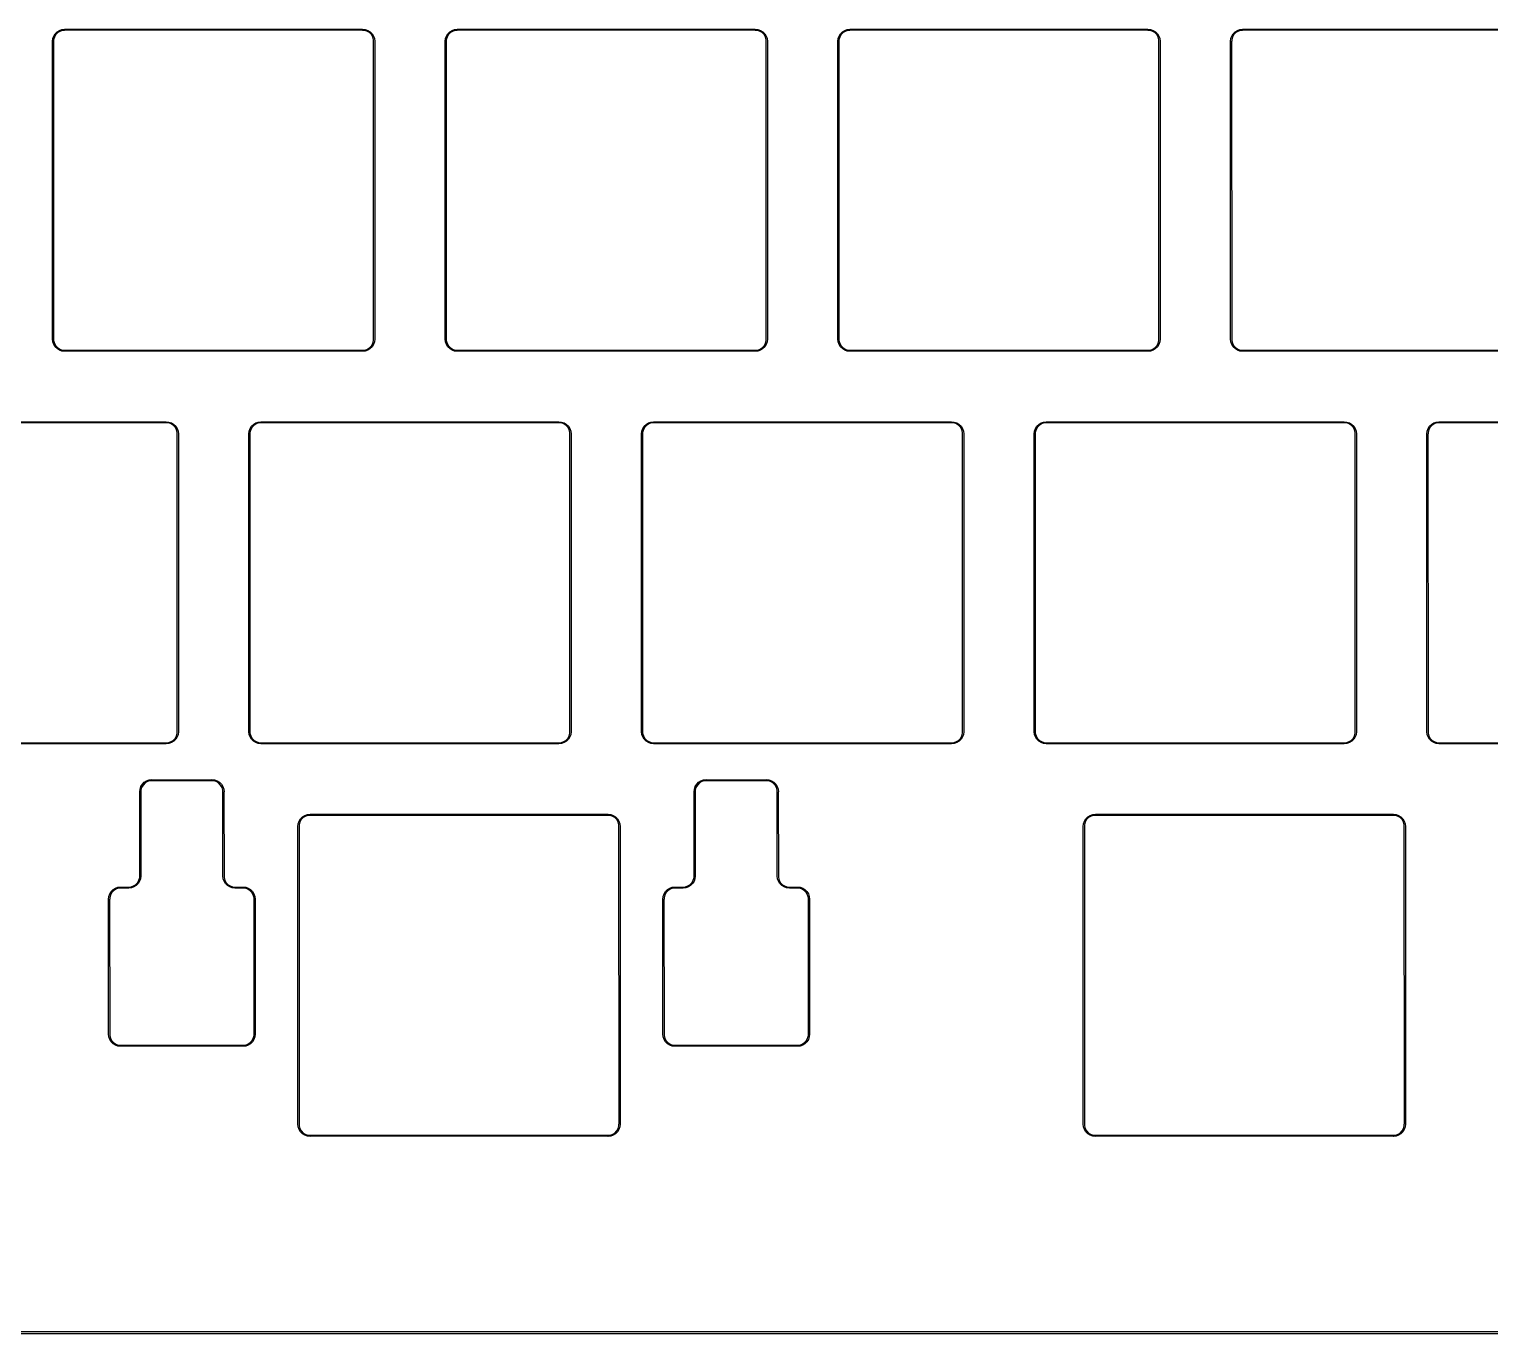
# Model space of a CAD drawing. Extents: x 458 to 823, y -223 to -121.
# Drawn here: x 575.3 to 638.5, y -223 to -166.5 of the extents above; entities that cross this region are included whole.
import ezdxf

# ---------------------------------------------------------------- set-up
doc = ezdxf.new("R2010")
doc.units = 0
doc.layers.add('BLACK', color=7, linetype='CONTINUOUS')

msp = doc.modelspace()

# ---------------------------------------------------------------- linework, layer by layer
at = {"layer": 'BLACK', "linetype": 'CONTINUOUS'}
for p, q in [((576.313163, -166.958177), (576.351991, -166.847211)), ((576.38237, -166.891657), (576.35, -167.012465)), ((576.351991, -166.847211), (576.414538, -166.747668)), ((576.444905, -166.783343), (576.38237, -166.891657)), ((576.414538, -166.747668), (576.497668, -166.664538)), ((576.533343, -166.694905), (576.444905, -166.783343)), ((576.497668, -166.664538), (576.597211, -166.601991)), ((576.641657, -166.63237), (576.533343, -166.694905)), ((576.597211, -166.601991), (576.708177, -166.563163)), ((576.762465, -166.6), (576.641657, -166.63237)), ((576.708177, -166.563163), (576.825, -166.55)), ((576.825, -166.6), (576.762465, -166.6)), ((576.825, -166.55), (576.830849, -166.5519)), ((589.71915, -166.598099), (576.825, -166.6)), ((576.830849, -166.5519), (589.725, -166.55)), ((589.725, -166.6), (589.71915, -166.598099)), ((589.725, -166.55), (589.841823, -166.563163)), ((589.787535, -166.6), (589.725, -166.6)), ((589.908343, -166.63237), (589.787535, -166.6)), ((589.841823, -166.563163), (589.952789, -166.601991)), ((590.016657, -166.694905), (589.908343, -166.63237)), ((589.952789, -166.601991), (590.052332, -166.664538)), ((590.105095, -166.783343), (590.016657, -166.694905)), ((590.052332, -166.664538), (590.135462, -166.747668)), ((590.16763, -166.891657), (590.105095, -166.783343)), ((590.135462, -166.747668), (590.198009, -166.847211)), ((590.2, -167.012465), (590.16763, -166.891657)), ((590.198009, -166.847211), (590.236837, -166.958177)), ((593.313163, -166.958177), (593.351991, -166.847211)), ((593.38237, -166.891657), (593.35, -167.012465)), ((593.351991, -166.847211), (593.414538, -166.747668)), ((593.444905, -166.783343), (593.38237, -166.891657)), ((593.414538, -166.747668), (593.497668, -166.664538)), ((593.533343, -166.694905), (593.444905, -166.783343)), ((593.497668, -166.664538), (593.597211, -166.601991)), ((593.641657, -166.63237), (593.533343, -166.694905)), ((593.597211, -166.601991), (593.708177, -166.563163)), ((593.762465, -166.6), (593.641657, -166.63237)), ((593.708177, -166.563163), (593.825, -166.55)), ((593.825, -166.6), (593.762465, -166.6)), ((593.825, -166.55), (593.830849, -166.5519)), ((606.71915, -166.598099), (593.825, -166.6)), ((593.830849, -166.5519), (606.725, -166.55)), ((606.725, -166.6), (606.71915, -166.598099)), ((606.725, -166.55), (606.841823, -166.563163)), ((606.787535, -166.6), (606.725, -166.6)), ((606.908343, -166.63237), (606.787535, -166.6)), ((606.841823, -166.563163), (606.952789, -166.601991)), ((607.016657, -166.694905), (606.908343, -166.63237)), ((606.952789, -166.601991), (607.052332, -166.664538)), ((607.105095, -166.783343), (607.016657, -166.694905)), ((607.052332, -166.664538), (607.135462, -166.747668)), ((607.16763, -166.891657), (607.105095, -166.783343)), ((607.135462, -166.747668), (607.198009, -166.847211)), ((607.2, -167.012465), (607.16763, -166.891657)), ((607.198009, -166.847211), (607.236837, -166.958177)), ((610.313163, -166.958177), (610.351991, -166.847211)), ((610.38237, -166.891657), (610.35, -167.012465)), ((610.351991, -166.847211), (610.414538, -166.747668)), ((610.444905, -166.783343), (610.38237, -166.891657)), ((610.414538, -166.747668), (610.497668, -166.664538)), ((610.533343, -166.694905), (610.444905, -166.783343)), ((610.497668, -166.664538), (610.597211, -166.601991)), ((610.641657, -166.63237), (610.533343, -166.694905)), ((610.597211, -166.601991), (610.708177, -166.563163)), ((610.762465, -166.6), (610.641657, -166.63237)), ((610.708177, -166.563163), (610.825, -166.55)), ((610.825, -166.6), (610.762465, -166.6)), ((610.825, -166.55), (610.830849, -166.5519)), ((623.71915, -166.598099), (610.825, -166.6)), ((610.830849, -166.5519), (623.725, -166.55)), ((623.725, -166.6), (623.71915, -166.598099)), ((623.725, -166.55), (623.841823, -166.563163)), ((623.787535, -166.6), (623.725, -166.6)), ((623.908343, -166.63237), (623.787535, -166.6)), ((623.841823, -166.563163), (623.952789, -166.601991)), ((624.016657, -166.694905), (623.908343, -166.63237)), ((623.952789, -166.601991), (624.052332, -166.664538)), ((624.105095, -166.783343), (624.016657, -166.694905)), ((624.052332, -166.664538), (624.135462, -166.747668)), ((624.16763, -166.891657), (624.105095, -166.783343)), ((624.135462, -166.747668), (624.198009, -166.847211)), ((624.2, -167.012465), (624.16763, -166.891657)), ((624.198009, -166.847211), (624.236837, -166.958177)), ((627.313163, -166.958177), (627.351991, -166.847211)), ((627.38237, -166.891657), (627.35, -167.012465)), ((627.351991, -166.847211), (627.414538, -166.747668)), ((627.444905, -166.783343), (627.38237, -166.891657)), ((627.414538, -166.747668), (627.497668, -166.664538)), ((627.533343, -166.694905), (627.444905, -166.783343)), ((627.497668, -166.664538), (627.597211, -166.601991)), ((627.641657, -166.63237), (627.533343, -166.694905)), ((627.597211, -166.601991), (627.708177, -166.563163)), ((627.762465, -166.6), (627.641657, -166.63237)), ((627.708177, -166.563163), (627.825, -166.55)), ((627.825, -166.6), (627.762465, -166.6)), ((627.825, -166.55), (627.830849, -166.5519)), ((640.71915, -166.598099), (627.825, -166.6)), ((627.830849, -166.5519), (640.725, -166.55)), ((576.3, -167.075), (576.313163, -166.958177)), ((576.3019, -179.96915), (576.3, -167.075)), ((576.35, -167.075), (576.348099, -167.080849)), ((576.348099, -167.080849), (576.35, -179.975)), ((576.35, -167.012465), (576.35, -167.075)), ((590.2, -167.075), (590.2, -167.012465)), ((590.2019, -179.96915), (590.2, -167.075)), ((590.236837, -166.958177), (590.25, -167.075)), ((590.25, -167.075), (590.248099, -167.080849)), ((590.248099, -167.080849), (590.25, -179.975)), ((593.3, -167.075), (593.313163, -166.958177)), ((593.3019, -179.96915), (593.3, -167.075)), ((593.35, -167.075), (593.348099, -167.080849)), ((593.348099, -167.080849), (593.35, -179.975)), ((593.35, -167.012465), (593.35, -167.075)), ((607.2, -167.075), (607.2, -167.012465)), ((607.2019, -179.96915), (607.2, -167.075)), ((607.236837, -166.958177), (607.25, -167.075)), ((607.25, -167.075), (607.248099, -167.080849)), ((607.248099, -167.080849), (607.25, -179.975)), ((610.3, -167.075), (610.313163, -166.958177)), ((610.3019, -179.96915), (610.3, -167.075)), ((610.35, -167.075), (610.348099, -167.080849)), ((610.348099, -167.080849), (610.35, -179.975)), ((610.35, -167.012465), (610.35, -167.075)), ((624.2, -167.075), (624.2, -167.012465)), ((624.2019, -179.96915), (624.2, -167.075)), ((624.236837, -166.958177), (624.25, -167.075)), ((624.25, -167.075), (624.248099, -167.080849)), ((624.248099, -167.080849), (624.25, -179.975)), ((627.3, -167.075), (627.313163, -166.958177)), ((627.3019, -179.96915), (627.3, -167.075)), ((627.35, -167.075), (627.348099, -167.080849)), ((627.348099, -167.080849), (627.35, -179.975)), ((627.35, -167.012465), (627.35, -167.075)), ((576.3, -179.975), (576.3019, -179.96915)), ((576.313163, -180.091823), (576.3, -179.975)), ((576.351991, -180.202789), (576.313163, -180.091823)), ((576.35, -179.975), (576.35, -180.037535)), ((576.35, -180.037535), (576.38237, -180.158343)), ((576.414538, -180.302332), (576.351991, -180.202789)), ((576.38237, -180.158343), (576.444905, -180.266657)), ((590.105095, -180.266657), (590.16763, -180.158343)), ((590.198009, -180.202789), (590.135462, -180.302332)), ((590.16763, -180.158343), (590.2, -180.037535)), ((590.236837, -180.091823), (590.198009, -180.202789)), ((590.2, -179.975), (590.2019, -179.96915)), ((590.2, -180.037535), (590.2, -179.975)), ((590.25, -179.975), (590.236837, -180.091823)), ((593.3, -179.975), (593.3019, -179.96915)), ((593.313163, -180.091823), (593.3, -179.975)), ((593.351991, -180.202789), (593.313163, -180.091823)), ((593.35, -179.975), (593.35, -180.037535)), ((593.35, -180.037535), (593.38237, -180.158343)), ((593.414538, -180.302332), (593.351991, -180.202789)), ((593.38237, -180.158343), (593.444905, -180.266657)), ((607.105095, -180.266657), (607.16763, -180.158343)), ((607.198009, -180.202789), (607.135462, -180.302332)), ((607.16763, -180.158343), (607.2, -180.037535)), ((607.236837, -180.091823), (607.198009, -180.202789)), ((607.2, -179.975), (607.2019, -179.96915)), ((607.2, -180.037535), (607.2, -179.975)), ((607.25, -179.975), (607.236837, -180.091823)), ((610.3, -179.975), (610.3019, -179.96915)), ((610.313163, -180.091823), (610.3, -179.975)), ((610.351991, -180.202789), (610.313163, -180.091823)), ((610.35, -179.975), (610.35, -180.037535)), ((610.35, -180.037535), (610.38237, -180.158343)), ((610.414538, -180.302332), (610.351991, -180.202789)), ((610.38237, -180.158343), (610.444905, -180.266657)), ((624.105095, -180.266657), (624.16763, -180.158343)), ((624.198009, -180.202789), (624.135462, -180.302332)), ((624.16763, -180.158343), (624.2, -180.037535)), ((624.236837, -180.091823), (624.198009, -180.202789)), ((624.2, -179.975), (624.2019, -179.96915)), ((624.2, -180.037535), (624.2, -179.975)), ((624.25, -179.975), (624.236837, -180.091823)), ((627.3, -179.975), (627.3019, -179.96915)), ((627.313163, -180.091823), (627.3, -179.975)), ((627.351991, -180.202789), (627.313163, -180.091823)), ((627.35, -179.975), (627.35, -180.037535)), ((627.35, -180.037535), (627.38237, -180.158343)), ((627.414538, -180.302332), (627.351991, -180.202789)), ((627.38237, -180.158343), (627.444905, -180.266657)), ((576.497668, -180.385462), (576.414538, -180.302332)), ((576.444905, -180.266657), (576.533343, -180.355095)), ((576.597211, -180.448009), (576.497668, -180.385462)), ((576.533343, -180.355095), (576.641657, -180.41763)), ((576.708177, -180.486837), (576.597211, -180.448009)), ((576.641657, -180.41763), (576.762465, -180.45)), ((576.825, -180.5), (576.708177, -180.486837)), ((576.762465, -180.45), (576.825, -180.45)), ((576.825, -180.45), (576.830849, -180.4519)), ((589.71915, -180.498099), (576.825, -180.5)), ((576.830849, -180.4519), (589.725, -180.45)), ((589.725, -180.5), (589.71915, -180.498099)), ((589.725, -180.45), (589.787535, -180.45)), ((589.841823, -180.486837), (589.725, -180.5)), ((589.787535, -180.45), (589.908343, -180.41763)), ((589.952789, -180.448009), (589.841823, -180.486837)), ((589.908343, -180.41763), (590.016657, -180.355095)), ((590.052332, -180.385462), (589.952789, -180.448009)), ((590.016657, -180.355095), (590.105095, -180.266657)), ((590.135462, -180.302332), (590.052332, -180.385462)), ((593.497668, -180.385462), (593.414538, -180.302332)), ((593.444905, -180.266657), (593.533343, -180.355095)), ((593.597211, -180.448009), (593.497668, -180.385462)), ((593.533343, -180.355095), (593.641657, -180.41763)), ((593.708177, -180.486837), (593.597211, -180.448009)), ((593.641657, -180.41763), (593.762465, -180.45)), ((593.825, -180.5), (593.708177, -180.486837)), ((593.762465, -180.45), (593.825, -180.45)), ((593.825, -180.45), (593.830849, -180.4519)), ((606.71915, -180.498099), (593.825, -180.5)), ((593.830849, -180.4519), (606.725, -180.45)), ((606.725, -180.5), (606.71915, -180.498099)), ((606.725, -180.45), (606.787535, -180.45)), ((606.841823, -180.486837), (606.725, -180.5)), ((606.787535, -180.45), (606.908343, -180.41763)), ((606.952789, -180.448009), (606.841823, -180.486837)), ((606.908343, -180.41763), (607.016657, -180.355095)), ((607.052332, -180.385462), (606.952789, -180.448009)), ((607.016657, -180.355095), (607.105095, -180.266657)), ((607.135462, -180.302332), (607.052332, -180.385462)), ((610.497668, -180.385462), (610.414538, -180.302332)), ((610.444905, -180.266657), (610.533343, -180.355095)), ((610.597211, -180.448009), (610.497668, -180.385462)), ((610.533343, -180.355095), (610.641657, -180.41763)), ((610.708177, -180.486837), (610.597211, -180.448009)), ((610.641657, -180.41763), (610.762465, -180.45)), ((610.825, -180.5), (610.708177, -180.486837)), ((610.762465, -180.45), (610.825, -180.45)), ((610.825, -180.45), (610.830849, -180.4519)), ((623.71915, -180.498099), (610.825, -180.5)), ((610.830849, -180.4519), (623.725, -180.45)), ((623.725, -180.5), (623.71915, -180.498099)), ((623.725, -180.45), (623.787535, -180.45)), ((623.841823, -180.486837), (623.725, -180.5)), ((623.787535, -180.45), (623.908343, -180.41763)), ((623.952789, -180.448009), (623.841823, -180.486837)), ((623.908343, -180.41763), (624.016657, -180.355095)), ((624.052332, -180.385462), (623.952789, -180.448009)), ((624.016657, -180.355095), (624.105095, -180.266657)), ((624.135462, -180.302332), (624.052332, -180.385462)), ((627.497668, -180.385462), (627.414538, -180.302332)), ((627.444905, -180.266657), (627.533343, -180.355095)), ((627.597211, -180.448009), (627.497668, -180.385462)), ((627.533343, -180.355095), (627.641657, -180.41763)), ((627.708177, -180.486837), (627.597211, -180.448009)), ((627.641657, -180.41763), (627.762465, -180.45)), ((627.825, -180.5), (627.708177, -180.486837)), ((627.762465, -180.45), (627.825, -180.45)), ((627.825, -180.45), (627.830849, -180.4519)), ((640.71915, -180.498099), (627.825, -180.5)), ((627.830849, -180.4519), (640.725, -180.45)), ((581.21915, -183.598099), (568.325, -183.6)), ((568.330849, -183.5519), (581.225, -183.55)), ((581.225, -183.6), (581.21915, -183.598099)), ((581.225, -183.55), (581.341823, -183.563163)), ((581.287535, -183.6), (581.225, -183.6)), ((581.408343, -183.63237), (581.287535, -183.6)), ((581.341823, -183.563163), (581.452789, -183.601991)), ((581.516657, -183.694905), (581.408343, -183.63237)), ((581.452789, -183.601991), (581.552332, -183.664538)), ((581.605095, -183.783343), (581.516657, -183.694905)), ((581.552332, -183.664538), (581.635462, -183.747668)), ((581.66763, -183.891657), (581.605095, -183.783343)), ((581.635462, -183.747668), (581.698009, -183.847211)), ((581.7, -184.012465), (581.66763, -183.891657)), ((581.698009, -183.847211), (581.736837, -183.958177)), ((581.736837, -183.958177), (581.75, -184.075)), ((584.8, -184.075), (584.813163, -183.958177)), ((584.813163, -183.958177), (584.851991, -183.847211)), ((584.88237, -183.891657), (584.85, -184.012465)), ((584.851991, -183.847211), (584.914538, -183.747668)), ((584.944905, -183.783343), (584.88237, -183.891657)), ((584.914538, -183.747668), (584.997668, -183.664538)), ((585.033343, -183.694905), (584.944905, -183.783343)), ((584.997668, -183.664538), (585.097211, -183.601991)), ((585.141657, -183.63237), (585.033343, -183.694905)), ((585.097211, -183.601991), (585.208177, -183.563163)), ((585.262465, -183.6), (585.141657, -183.63237)), ((585.208177, -183.563163), (585.325, -183.55)), ((585.325, -183.6), (585.262465, -183.6)), ((585.325, -183.55), (585.330849, -183.5519)), ((598.21915, -183.598099), (585.325, -183.6)), ((585.330849, -183.5519), (598.225, -183.55)), ((598.225, -183.6), (598.21915, -183.598099)), ((598.225, -183.55), (598.341823, -183.563163)), ((598.287535, -183.6), (598.225, -183.6)), ((598.408343, -183.63237), (598.287535, -183.6)), ((598.341823, -183.563163), (598.452789, -183.601991)), ((598.516657, -183.694905), (598.408343, -183.63237)), ((598.452789, -183.601991), (598.552332, -183.664538)), ((598.605095, -183.783343), (598.516657, -183.694905)), ((598.552332, -183.664538), (598.635462, -183.747668)), ((598.66763, -183.891657), (598.605095, -183.783343)), ((598.635462, -183.747668), (598.698009, -183.847211)), ((598.7, -184.012465), (598.66763, -183.891657)), ((598.698009, -183.847211), (598.736837, -183.958177)), ((598.736837, -183.958177), (598.75, -184.075)), ((601.8, -184.075), (601.813163, -183.958177)), ((601.813163, -183.958177), (601.851991, -183.847211)), ((601.88237, -183.891657), (601.85, -184.012465)), ((601.851991, -183.847211), (601.914538, -183.747668)), ((601.944905, -183.783343), (601.88237, -183.891657)), ((601.914538, -183.747668), (601.997668, -183.664538)), ((602.033343, -183.694905), (601.944905, -183.783343)), ((601.997668, -183.664538), (602.097211, -183.601991)), ((602.141657, -183.63237), (602.033343, -183.694905)), ((602.097211, -183.601991), (602.208177, -183.563163)), ((602.262465, -183.6), (602.141657, -183.63237)), ((602.208177, -183.563163), (602.325, -183.55)), ((602.325, -183.6), (602.262465, -183.6)), ((602.325, -183.55), (602.330849, -183.5519)), ((615.21915, -183.598099), (602.325, -183.6)), ((602.330849, -183.5519), (615.225, -183.55)), ((615.225, -183.6), (615.21915, -183.598099)), ((615.225, -183.55), (615.341823, -183.563163)), ((615.287535, -183.6), (615.225, -183.6)), ((615.408343, -183.63237), (615.287535, -183.6)), ((615.341823, -183.563163), (615.452789, -183.601991)), ((615.516657, -183.694905), (615.408343, -183.63237)), ((615.452789, -183.601991), (615.552332, -183.664538)), ((615.605095, -183.783343), (615.516657, -183.694905)), ((615.552332, -183.664538), (615.635462, -183.747668)), ((615.66763, -183.891657), (615.605095, -183.783343)), ((615.635462, -183.747668), (615.698009, -183.847211)), ((615.7, -184.012465), (615.66763, -183.891657)), ((615.698009, -183.847211), (615.736837, -183.958177)), ((615.736837, -183.958177), (615.75, -184.075)), ((618.8, -184.075), (618.813163, -183.958177)), ((618.813163, -183.958177), (618.851991, -183.847211)), ((618.88237, -183.891657), (618.85, -184.012465)), ((618.851991, -183.847211), (618.914538, -183.747668)), ((618.944905, -183.783343), (618.88237, -183.891657)), ((618.914538, -183.747668), (618.997668, -183.664538)), ((619.033343, -183.694905), (618.944905, -183.783343)), ((618.997668, -183.664538), (619.097211, -183.601991)), ((619.141657, -183.63237), (619.033343, -183.694905)), ((619.097211, -183.601991), (619.208177, -183.563163)), ((619.262465, -183.6), (619.141657, -183.63237)), ((619.208177, -183.563163), (619.325, -183.55)), ((619.325, -183.6), (619.262465, -183.6)), ((619.325, -183.55), (619.330849, -183.5519)), ((632.21915, -183.598099), (619.325, -183.6)), ((619.330849, -183.5519), (632.225, -183.55)), ((632.225, -183.6), (632.21915, -183.598099)), ((632.225, -183.55), (632.341823, -183.563163)), ((632.287535, -183.6), (632.225, -183.6)), ((632.408343, -183.63237), (632.287535, -183.6)), ((632.341823, -183.563163), (632.452789, -183.601991)), ((632.516657, -183.694905), (632.408343, -183.63237)), ((632.452789, -183.601991), (632.552332, -183.664538)), ((632.605095, -183.783343), (632.516657, -183.694905)), ((632.552332, -183.664538), (632.635462, -183.747668)), ((632.66763, -183.891657), (632.605095, -183.783343)), ((632.635462, -183.747668), (632.698009, -183.847211)), ((632.7, -184.012465), (632.66763, -183.891657)), ((632.698009, -183.847211), (632.736837, -183.958177)), ((632.736837, -183.958177), (632.75, -184.075)), ((635.8, -184.075), (635.813163, -183.958177)), ((635.813163, -183.958177), (635.851991, -183.847211)), ((635.88237, -183.891657), (635.85, -184.012465)), ((635.851991, -183.847211), (635.914538, -183.747668)), ((635.944905, -183.783343), (635.88237, -183.891657)), ((635.914538, -183.747668), (635.997668, -183.664538)), ((636.033343, -183.694905), (635.944905, -183.783343)), ((635.997668, -183.664538), (636.097211, -183.601991)), ((636.141657, -183.63237), (636.033343, -183.694905)), ((636.097211, -183.601991), (636.208177, -183.563163)), ((636.262465, -183.6), (636.141657, -183.63237)), ((636.208177, -183.563163), (636.325, -183.55)), ((636.325, -183.6), (636.262465, -183.6)), ((636.325, -183.55), (636.330849, -183.5519)), ((649.21915, -183.598099), (636.325, -183.6)), ((636.330849, -183.5519), (649.225, -183.55)), ((581.7, -184.075), (581.7, -184.012465)), ((581.7019, -196.96915), (581.7, -184.075)), ((581.75, -184.075), (581.748099, -184.080849)), ((581.748099, -184.080849), (581.75, -196.975)), ((584.8019, -196.96915), (584.8, -184.075)), ((584.85, -184.075), (584.848099, -184.080849)), ((584.848099, -184.080849), (584.85, -196.975)), ((584.85, -184.012465), (584.85, -184.075)), ((598.7, -184.075), (598.7, -184.012465)), ((598.7019, -196.96915), (598.7, -184.075)), ((598.75, -184.075), (598.748099, -184.080849)), ((598.748099, -184.080849), (598.75, -196.975)), ((601.8019, -196.96915), (601.8, -184.075)), ((601.85, -184.075), (601.848099, -184.080849)), ((601.848099, -184.080849), (601.85, -196.975)), ((601.85, -184.012465), (601.85, -184.075)), ((615.7, -184.075), (615.7, -184.012465)), ((615.7019, -196.96915), (615.7, -184.075)), ((615.75, -184.075), (615.748099, -184.080849)), ((615.748099, -184.080849), (615.75, -196.975)), ((618.8019, -196.96915), (618.8, -184.075)), ((618.85, -184.075), (618.848099, -184.080849)), ((618.848099, -184.080849), (618.85, -196.975)), ((618.85, -184.012465), (618.85, -184.075)), ((632.7, -184.075), (632.7, -184.012465)), ((632.7019, -196.96915), (632.7, -184.075)), ((632.75, -184.075), (632.748099, -184.080849)), ((632.748099, -184.080849), (632.75, -196.975)), ((635.8019, -196.96915), (635.8, -184.075)), ((635.85, -184.075), (635.848099, -184.080849)), ((635.848099, -184.080849), (635.85, -196.975)), ((635.85, -184.012465), (635.85, -184.075)), ((581.516657, -197.355095), (581.605095, -197.266657)), ((581.605095, -197.266657), (581.66763, -197.158343)), ((581.698009, -197.202789), (581.635462, -197.302332)), ((581.66763, -197.158343), (581.7, -197.037535)), ((581.736837, -197.091823), (581.698009, -197.202789)), ((581.7, -196.975), (581.7019, -196.96915)), ((581.7, -197.037535), (581.7, -196.975)), ((581.75, -196.975), (581.736837, -197.091823)), ((584.8, -196.975), (584.8019, -196.96915)), ((584.813163, -197.091823), (584.8, -196.975)), ((584.851991, -197.202789), (584.813163, -197.091823)), ((584.85, -196.975), (584.85, -197.037535)), ((584.85, -197.037535), (584.88237, -197.158343)), ((584.914538, -197.302332), (584.851991, -197.202789)), ((584.88237, -197.158343), (584.944905, -197.266657)), ((584.944905, -197.266657), (585.033343, -197.355095)), ((598.516657, -197.355095), (598.605095, -197.266657)), ((598.605095, -197.266657), (598.66763, -197.158343)), ((598.698009, -197.202789), (598.635462, -197.302332)), ((598.66763, -197.158343), (598.7, -197.037535)), ((598.736837, -197.091823), (598.698009, -197.202789)), ((598.7, -196.975), (598.7019, -196.96915)), ((598.7, -197.037535), (598.7, -196.975)), ((598.75, -196.975), (598.736837, -197.091823)), ((601.8, -196.975), (601.8019, -196.96915)), ((601.813163, -197.091823), (601.8, -196.975)), ((601.851991, -197.202789), (601.813163, -197.091823)), ((601.85, -196.975), (601.85, -197.037535)), ((601.85, -197.037535), (601.88237, -197.158343)), ((601.914538, -197.302332), (601.851991, -197.202789)), ((601.88237, -197.158343), (601.944905, -197.266657)), ((601.944905, -197.266657), (602.033343, -197.355095)), ((615.516657, -197.355095), (615.605095, -197.266657)), ((615.605095, -197.266657), (615.66763, -197.158343)), ((615.698009, -197.202789), (615.635462, -197.302332)), ((615.66763, -197.158343), (615.7, -197.037535)), ((615.736837, -197.091823), (615.698009, -197.202789)), ((615.7, -196.975), (615.7019, -196.96915)), ((615.7, -197.037535), (615.7, -196.975)), ((615.75, -196.975), (615.736837, -197.091823)), ((618.8, -196.975), (618.8019, -196.96915)), ((618.813163, -197.091823), (618.8, -196.975)), ((618.851991, -197.202789), (618.813163, -197.091823)), ((618.85, -196.975), (618.85, -197.037535)), ((618.85, -197.037535), (618.88237, -197.158343)), ((618.914538, -197.302332), (618.851991, -197.202789)), ((618.88237, -197.158343), (618.944905, -197.266657)), ((618.944905, -197.266657), (619.033343, -197.355095)), ((632.516657, -197.355095), (632.605095, -197.266657)), ((632.605095, -197.266657), (632.66763, -197.158343)), ((632.698009, -197.202789), (632.635462, -197.302332)), ((632.66763, -197.158343), (632.7, -197.037535)), ((632.736837, -197.091823), (632.698009, -197.202789)), ((632.7, -196.975), (632.7019, -196.96915)), ((632.7, -197.037535), (632.7, -196.975)), ((632.75, -196.975), (632.736837, -197.091823)), ((635.8, -196.975), (635.8019, -196.96915)), ((635.813163, -197.091823), (635.8, -196.975)), ((635.851991, -197.202789), (635.813163, -197.091823)), ((635.85, -196.975), (635.85, -197.037535)), ((635.85, -197.037535), (635.88237, -197.158343)), ((635.914538, -197.302332), (635.851991, -197.202789)), ((635.88237, -197.158343), (635.944905, -197.266657)), ((635.944905, -197.266657), (636.033343, -197.355095)), ((581.21915, -197.498099), (568.325, -197.5)), ((568.330849, -197.4519), (581.225, -197.45)), ((581.225, -197.5), (581.21915, -197.498099)), ((581.225, -197.45), (581.287535, -197.45)), ((581.341823, -197.486837), (581.225, -197.5)), ((581.287535, -197.45), (581.408343, -197.41763)), ((581.452789, -197.448009), (581.341823, -197.486837)), ((581.408343, -197.41763), (581.516657, -197.355095)), ((581.552332, -197.385462), (581.452789, -197.448009)), ((581.635462, -197.302332), (581.552332, -197.385462)), ((584.997668, -197.385462), (584.914538, -197.302332)), ((585.097211, -197.448009), (584.997668, -197.385462)), ((585.033343, -197.355095), (585.141657, -197.41763)), ((585.208177, -197.486837), (585.097211, -197.448009)), ((585.141657, -197.41763), (585.262465, -197.45)), ((585.325, -197.5), (585.208177, -197.486837)), ((585.262465, -197.45), (585.325, -197.45)), ((585.325, -197.45), (585.330849, -197.4519)), ((598.21915, -197.498099), (585.325, -197.5)), ((585.330849, -197.4519), (598.225, -197.45)), ((598.225, -197.5), (598.21915, -197.498099)), ((598.225, -197.45), (598.287535, -197.45)), ((598.341823, -197.486837), (598.225, -197.5)), ((598.287535, -197.45), (598.408343, -197.41763)), ((598.452789, -197.448009), (598.341823, -197.486837)), ((598.408343, -197.41763), (598.516657, -197.355095)), ((598.552332, -197.385462), (598.452789, -197.448009)), ((598.635462, -197.302332), (598.552332, -197.385462)), ((601.997668, -197.385462), (601.914538, -197.302332)), ((602.097211, -197.448009), (601.997668, -197.385462)), ((602.033343, -197.355095), (602.141657, -197.41763)), ((602.208177, -197.486837), (602.097211, -197.448009)), ((602.141657, -197.41763), (602.262465, -197.45)), ((602.325, -197.5), (602.208177, -197.486837)), ((602.262465, -197.45), (602.325, -197.45)), ((602.325, -197.45), (602.330849, -197.4519)), ((615.21915, -197.498099), (602.325, -197.5)), ((602.330849, -197.4519), (615.225, -197.45)), ((615.225, -197.5), (615.21915, -197.498099)), ((615.225, -197.45), (615.287535, -197.45)), ((615.341823, -197.486837), (615.225, -197.5)), ((615.287535, -197.45), (615.408343, -197.41763)), ((615.452789, -197.448009), (615.341823, -197.486837)), ((615.408343, -197.41763), (615.516657, -197.355095)), ((615.552332, -197.385462), (615.452789, -197.448009)), ((615.635462, -197.302332), (615.552332, -197.385462)), ((618.997668, -197.385462), (618.914538, -197.302332)), ((619.097211, -197.448009), (618.997668, -197.385462)), ((619.033343, -197.355095), (619.141657, -197.41763)), ((619.208177, -197.486837), (619.097211, -197.448009)), ((619.141657, -197.41763), (619.262465, -197.45)), ((619.325, -197.5), (619.208177, -197.486837)), ((619.262465, -197.45), (619.325, -197.45)), ((619.325, -197.45), (619.330849, -197.4519)), ((632.21915, -197.498099), (619.325, -197.5)), ((619.330849, -197.4519), (632.225, -197.45)), ((632.225, -197.5), (632.21915, -197.498099)), ((632.225, -197.45), (632.287535, -197.45)), ((632.341823, -197.486837), (632.225, -197.5)), ((632.287535, -197.45), (632.408343, -197.41763)), ((632.452789, -197.448009), (632.341823, -197.486837)), ((632.408343, -197.41763), (632.516657, -197.355095)), ((632.552332, -197.385462), (632.452789, -197.448009)), ((632.635462, -197.302332), (632.552332, -197.385462)), ((635.997668, -197.385462), (635.914538, -197.302332)), ((636.097211, -197.448009), (635.997668, -197.385462)), ((636.033343, -197.355095), (636.141657, -197.41763)), ((636.208177, -197.486837), (636.097211, -197.448009)), ((636.141657, -197.41763), (636.262465, -197.45)), ((636.325, -197.5), (636.208177, -197.486837)), ((636.262465, -197.45), (636.325, -197.45)), ((636.325, -197.45), (636.330849, -197.4519)), ((649.21915, -197.498099), (636.325, -197.5)), ((636.330849, -197.4519), (649.225, -197.45)), ((580.189538, -199.247668), (580.272668, -199.164538)), ((580.272668, -199.164538), (580.372211, -199.101991)), ((580.416657, -199.13237), (580.308343, -199.194905)), ((580.372211, -199.101991), (580.483177, -199.063163)), ((580.537465, -199.1), (580.416657, -199.13237)), ((580.483177, -199.063163), (580.6, -199.05)), ((580.6, -199.1), (580.537465, -199.1)), ((580.6, -199.05), (580.605821, -199.051891)), ((583.194178, -199.098108), (580.6, -199.1)), ((580.605821, -199.051891), (583.2, -199.05)), ((583.2, -199.1), (583.194178, -199.098108)), ((583.2, -199.05), (583.316823, -199.063163)), ((583.262535, -199.1), (583.2, -199.1)), ((583.383343, -199.13237), (583.262535, -199.1)), ((583.316823, -199.063163), (583.427789, -199.101991)), ((583.491657, -199.194905), (583.383343, -199.13237)), ((583.427789, -199.101991), (583.527332, -199.164538)), ((583.527332, -199.164538), (583.610462, -199.247668)), ((604.189538, -199.247668), (604.272668, -199.164538)), ((604.272668, -199.164538), (604.372211, -199.101991)), ((604.416657, -199.13237), (604.308343, -199.194905)), ((604.372211, -199.101991), (604.483177, -199.063163)), ((604.537465, -199.1), (604.416657, -199.13237)), ((604.483177, -199.063163), (604.6, -199.05)), ((604.6, -199.1), (604.537465, -199.1)), ((604.6, -199.05), (604.605821, -199.051891)), ((607.194178, -199.098108), (604.6, -199.1)), ((604.605821, -199.051891), (607.2, -199.05)), ((607.2, -199.1), (607.194178, -199.098108)), ((607.2, -199.05), (607.316823, -199.063163)), ((607.262535, -199.1), (607.2, -199.1)), ((607.383343, -199.13237), (607.262535, -199.1)), ((607.316823, -199.063163), (607.427789, -199.101991)), ((607.491657, -199.194905), (607.383343, -199.13237)), ((607.427789, -199.101991), (607.527332, -199.164538)), ((607.527332, -199.164538), (607.610462, -199.247668)), ((580.075, -199.575), (580.088163, -199.458177)), ((580.076894, -203.219168), (580.075, -199.575)), ((580.088163, -199.458177), (580.126991, -199.347211)), ((580.125, -199.575), (580.123105, -199.580831)), ((580.123105, -199.580831), (580.125, -203.225)), ((580.15737, -199.391657), (580.125, -199.512465)), ((580.125, -199.512465), (580.125, -199.575)), ((580.126991, -199.347211), (580.189538, -199.247668)), ((580.219905, -199.283343), (580.15737, -199.391657)), ((580.308343, -199.194905), (580.219905, -199.283343)), ((583.580095, -199.283343), (583.491657, -199.194905)), ((583.64263, -199.391657), (583.580095, -199.283343)), ((583.610462, -199.247668), (583.673009, -199.347211)), ((583.675, -199.512465), (583.64263, -199.391657)), ((583.673009, -199.347211), (583.711837, -199.458177)), ((583.675, -199.575), (583.675, -199.512465)), ((583.676894, -203.219168), (583.675, -199.575)), ((583.711837, -199.458177), (583.725, -199.575)), ((583.725, -199.575), (583.723105, -199.580831)), ((583.723105, -199.580831), (583.725, -203.225)), ((604.075, -199.575), (604.088163, -199.458177)), ((604.076894, -203.219168), (604.075, -199.575)), ((604.088163, -199.458177), (604.126991, -199.347211)), ((604.125, -199.575), (604.123105, -199.580831)), ((604.123105, -199.580831), (604.125, -203.225)), ((604.15737, -199.391657), (604.125, -199.512465)), ((604.125, -199.512465), (604.125, -199.575)), ((604.126991, -199.347211), (604.189538, -199.247668)), ((604.219905, -199.283343), (604.15737, -199.391657)), ((604.308343, -199.194905), (604.219905, -199.283343)), ((607.580095, -199.283343), (607.491657, -199.194905)), ((607.64263, -199.391657), (607.580095, -199.283343)), ((607.610462, -199.247668), (607.673009, -199.347211)), ((607.675, -199.512465), (607.64263, -199.391657)), ((607.673009, -199.347211), (607.711837, -199.458177)), ((607.675, -199.575), (607.675, -199.512465)), ((607.676894, -203.219168), (607.675, -199.575)), ((607.711837, -199.458177), (607.725, -199.575)), ((607.725, -199.575), (607.723105, -199.580831)), ((607.723105, -199.580831), (607.725, -203.225)), ((586.925, -201.075), (586.938163, -200.958177)), ((586.9269, -213.96915), (586.925, -201.075)), ((586.938163, -200.958177), (586.976991, -200.847211)), ((586.975, -201.075), (586.973099, -201.080849)), ((586.973099, -201.080849), (586.975, -213.975)), ((587.00737, -200.891657), (586.975, -201.012465)), ((586.975, -201.012465), (586.975, -201.075)), ((586.976991, -200.847211), (587.039538, -200.747668)), ((587.069905, -200.783343), (587.00737, -200.891657)), ((587.039538, -200.747668), (587.122668, -200.664538)), ((587.158343, -200.694905), (587.069905, -200.783343)), ((587.122668, -200.664538), (587.222211, -200.601991)), ((587.266657, -200.63237), (587.158343, -200.694905)), ((587.222211, -200.601991), (587.333177, -200.563163)), ((587.387465, -200.6), (587.266657, -200.63237)), ((587.333177, -200.563163), (587.45, -200.55)), ((587.45, -200.6), (587.387465, -200.6)), ((587.45, -200.55), (587.455849, -200.5519)), ((600.34415, -200.598099), (587.45, -200.6)), ((587.455849, -200.5519), (600.35, -200.55)), ((600.35, -200.6), (600.34415, -200.598099)), ((600.35, -200.55), (600.466823, -200.563163)), ((600.412535, -200.6), (600.35, -200.6)), ((600.533343, -200.63237), (600.412535, -200.6)), ((600.466823, -200.563163), (600.577789, -200.601991)), ((600.641657, -200.694905), (600.533343, -200.63237)), ((600.577789, -200.601991), (600.677332, -200.664538)), ((600.730095, -200.783343), (600.641657, -200.694905)), ((600.677332, -200.664538), (600.760462, -200.747668)), ((600.79263, -200.891657), (600.730095, -200.783343)), ((600.760462, -200.747668), (600.823009, -200.847211)), ((600.825, -201.012465), (600.79263, -200.891657)), ((600.823009, -200.847211), (600.861837, -200.958177)), ((600.825, -201.075), (600.825, -201.012465)), ((600.8269, -213.96915), (600.825, -201.075)), ((600.861837, -200.958177), (600.875, -201.075)), ((600.875, -201.075), (600.873099, -201.080849)), ((600.873099, -201.080849), (600.875, -213.975)), ((620.925, -201.075), (620.938163, -200.958177)), ((620.9269, -213.96915), (620.925, -201.075)), ((620.938163, -200.958177), (620.976991, -200.847211)), ((620.975, -201.075), (620.973099, -201.080849)), ((620.973099, -201.080849), (620.975, -213.975)), ((621.00737, -200.891657), (620.975, -201.012465)), ((620.975, -201.012465), (620.975, -201.075)), ((620.976991, -200.847211), (621.039538, -200.747668)), ((621.069905, -200.783343), (621.00737, -200.891657)), ((621.039538, -200.747668), (621.122668, -200.664538)), ((621.158343, -200.694905), (621.069905, -200.783343)), ((621.122668, -200.664538), (621.222211, -200.601991)), ((621.266657, -200.63237), (621.158343, -200.694905)), ((621.222211, -200.601991), (621.333177, -200.563163)), ((621.387465, -200.6), (621.266657, -200.63237)), ((621.333177, -200.563163), (621.45, -200.55)), ((621.45, -200.6), (621.387465, -200.6)), ((621.45, -200.55), (621.455849, -200.5519)), ((634.34415, -200.598099), (621.45, -200.6)), ((621.455849, -200.5519), (634.35, -200.55)), ((634.35, -200.6), (634.34415, -200.598099)), ((634.35, -200.55), (634.466823, -200.563163)), ((634.412535, -200.6), (634.35, -200.6)), ((634.533343, -200.63237), (634.412535, -200.6)), ((634.466823, -200.563163), (634.577789, -200.601991)), ((634.641657, -200.694905), (634.533343, -200.63237)), ((634.577789, -200.601991), (634.677332, -200.664538)), ((634.730095, -200.783343), (634.641657, -200.694905)), ((634.677332, -200.664538), (634.760462, -200.747668)), ((634.79263, -200.891657), (634.730095, -200.783343)), ((634.760462, -200.747668), (634.823009, -200.847211)), ((634.825, -201.012465), (634.79263, -200.891657)), ((634.823009, -200.847211), (634.861837, -200.958177)), ((634.825, -201.075), (634.825, -201.012465)), ((634.8269, -213.96915), (634.825, -201.075)), ((634.861837, -200.958177), (634.875, -201.075)), ((634.875, -201.075), (634.873099, -201.080849)), ((634.873099, -201.080849), (634.875, -213.975)), ((579.783343, -203.66763), (579.891657, -203.605095)), ((579.891657, -203.605095), (579.980095, -203.516657)), ((580.010462, -203.552332), (579.927332, -203.635462)), ((579.980095, -203.516657), (580.04263, -203.408343)), ((580.073009, -203.452789), (580.010462, -203.552332)), ((580.04263, -203.408343), (580.075, -203.287535)), ((580.111837, -203.341823), (580.073009, -203.452789)), ((580.075, -203.225), (580.076894, -203.219168)), ((580.075, -203.287535), (580.075, -203.225)), ((580.125, -203.225), (580.111837, -203.341823)), ((583.675, -203.225), (583.676894, -203.219168)), ((583.688163, -203.341823), (583.675, -203.225)), ((583.726991, -203.452789), (583.688163, -203.341823)), ((583.725, -203.225), (583.725, -203.287535)), ((583.725, -203.287535), (583.75737, -203.408343)), ((583.789538, -203.552332), (583.726991, -203.452789)), ((583.75737, -203.408343), (583.819905, -203.516657)), ((583.872668, -203.635462), (583.789538, -203.552332)), ((583.819905, -203.516657), (583.908343, -203.605095)), ((583.908343, -203.605095), (584.016657, -203.66763)), ((603.783343, -203.66763), (603.891657, -203.605095)), ((603.891657, -203.605095), (603.980095, -203.516657)), ((604.010462, -203.552332), (603.927332, -203.635462)), ((603.980095, -203.516657), (604.04263, -203.408343)), ((604.073009, -203.452789), (604.010462, -203.552332)), ((604.04263, -203.408343), (604.075, -203.287535)), ((604.111837, -203.341823), (604.073009, -203.452789)), ((604.075, -203.225), (604.076894, -203.219168)), ((604.075, -203.287535), (604.075, -203.225)), ((604.125, -203.225), (604.111837, -203.341823)), ((607.675, -203.225), (607.676894, -203.219168)), ((607.688163, -203.341823), (607.675, -203.225)), ((607.726991, -203.452789), (607.688163, -203.341823)), ((607.725, -203.225), (607.725, -203.287535)), ((607.725, -203.287535), (607.75737, -203.408343)), ((607.789538, -203.552332), (607.726991, -203.452789)), ((607.75737, -203.408343), (607.819905, -203.516657)), ((607.872668, -203.635462), (607.789538, -203.552332)), ((607.819905, -203.516657), (607.908343, -203.605095)), ((607.908343, -203.605095), (608.016657, -203.66763)), ((578.725, -204.225), (578.738163, -204.108177)), ((578.726897, -210.069158), (578.725, -204.225)), ((578.738163, -204.108177), (578.776991, -203.997211)), ((578.775, -204.225), (578.773102, -204.230841)), ((578.773102, -204.230841), (578.775, -210.075)), ((578.80737, -204.041657), (578.775, -204.162465)), ((578.775, -204.162465), (578.775, -204.225)), ((578.776991, -203.997211), (578.839538, -203.897668)), ((578.869905, -203.933343), (578.80737, -204.041657)), ((578.839538, -203.897668), (578.922668, -203.814538)), ((578.958343, -203.844905), (578.869905, -203.933343)), ((578.922668, -203.814538), (579.022211, -203.751991)), ((579.066657, -203.78237), (578.958343, -203.844905)), ((579.022211, -203.751991), (579.133177, -203.713163)), ((579.187465, -203.75), (579.066657, -203.78237)), ((579.133177, -203.713163), (579.25, -203.7)), ((579.25, -203.75), (579.187465, -203.75)), ((579.25, -203.7), (579.255609, -203.701822)), ((579.59439, -203.748177), (579.25, -203.75)), ((579.255609, -203.701822), (579.6, -203.7)), ((579.6, -203.75), (579.59439, -203.748177)), ((579.6, -203.7), (579.662535, -203.7)), ((579.716823, -203.736837), (579.6, -203.75)), ((579.662535, -203.7), (579.783343, -203.66763)), ((579.827789, -203.698009), (579.716823, -203.736837)), ((579.927332, -203.635462), (579.827789, -203.698009)), ((583.972211, -203.698009), (583.872668, -203.635462)), ((584.083177, -203.736837), (583.972211, -203.698009)), ((584.016657, -203.66763), (584.137465, -203.7)), ((584.2, -203.75), (584.083177, -203.736837)), ((584.137465, -203.7), (584.2, -203.7)), ((584.2, -203.7), (584.205609, -203.701822)), ((584.54439, -203.748177), (584.2, -203.75)), ((584.205609, -203.701822), (584.55, -203.7)), ((584.55, -203.75), (584.54439, -203.748177)), ((584.55, -203.7), (584.666823, -203.713163)), ((584.612535, -203.75), (584.55, -203.75)), ((584.733343, -203.78237), (584.612535, -203.75)), ((584.666823, -203.713163), (584.777789, -203.751991)), ((584.841657, -203.844905), (584.733343, -203.78237)), ((584.777789, -203.751991), (584.877332, -203.814538)), ((584.930095, -203.933343), (584.841657, -203.844905)), ((584.877332, -203.814538), (584.960462, -203.897668)), ((584.99263, -204.041657), (584.930095, -203.933343)), ((584.960462, -203.897668), (585.023009, -203.997211)), ((585.025, -204.162465), (584.99263, -204.041657)), ((585.023009, -203.997211), (585.061837, -204.108177)), ((585.025, -204.225), (585.025, -204.162465)), ((585.026897, -210.069158), (585.025, -204.225)), ((585.061837, -204.108177), (585.075, -204.225)), ((585.075, -204.225), (585.073102, -204.230841)), ((585.073102, -204.230841), (585.075, -210.075)), ((602.725, -204.225), (602.738163, -204.108177)), ((602.726897, -210.069158), (602.725, -204.225)), ((602.738163, -204.108177), (602.776991, -203.997211)), ((602.775, -204.225), (602.773102, -204.230841)), ((602.773102, -204.230841), (602.775, -210.075)), ((602.80737, -204.041657), (602.775, -204.162465)), ((602.775, -204.162465), (602.775, -204.225)), ((602.776991, -203.997211), (602.839538, -203.897668)), ((602.869905, -203.933343), (602.80737, -204.041657)), ((602.839538, -203.897668), (602.922668, -203.814538)), ((602.958343, -203.844905), (602.869905, -203.933343)), ((602.922668, -203.814538), (603.022211, -203.751991)), ((603.066657, -203.78237), (602.958343, -203.844905)), ((603.022211, -203.751991), (603.133177, -203.713163)), ((603.187465, -203.75), (603.066657, -203.78237)), ((603.133177, -203.713163), (603.25, -203.7)), ((603.25, -203.75), (603.187465, -203.75)), ((603.25, -203.7), (603.255609, -203.701822)), ((603.59439, -203.748177), (603.25, -203.75)), ((603.255609, -203.701822), (603.6, -203.7)), ((603.6, -203.75), (603.59439, -203.748177)), ((603.6, -203.7), (603.662535, -203.7)), ((603.716823, -203.736837), (603.6, -203.75)), ((603.662535, -203.7), (603.783343, -203.66763)), ((603.827789, -203.698009), (603.716823, -203.736837)), ((603.927332, -203.635462), (603.827789, -203.698009)), ((607.972211, -203.698009), (607.872668, -203.635462)), ((608.083177, -203.736837), (607.972211, -203.698009)), ((608.016657, -203.66763), (608.137465, -203.7)), ((608.2, -203.75), (608.083177, -203.736837)), ((608.137465, -203.7), (608.2, -203.7)), ((608.2, -203.7), (608.205609, -203.701822)), ((608.54439, -203.748177), (608.2, -203.75)), ((608.205609, -203.701822), (608.55, -203.7)), ((608.55, -203.75), (608.54439, -203.748177)), ((608.55, -203.7), (608.666823, -203.713163)), ((608.612535, -203.75), (608.55, -203.75)), ((608.733343, -203.78237), (608.612535, -203.75)), ((608.666823, -203.713163), (608.777789, -203.751991)), ((608.841657, -203.844905), (608.733343, -203.78237)), ((608.777789, -203.751991), (608.877332, -203.814538)), ((608.930095, -203.933343), (608.841657, -203.844905)), ((608.877332, -203.814538), (608.960462, -203.897668)), ((608.99263, -204.041657), (608.930095, -203.933343)), ((608.960462, -203.897668), (609.023009, -203.997211)), ((609.025, -204.162465), (608.99263, -204.041657)), ((609.023009, -203.997211), (609.061837, -204.108177)), ((609.025, -204.225), (609.025, -204.162465)), ((609.026897, -210.069158), (609.025, -204.225)), ((609.061837, -204.108177), (609.075, -204.225)), ((609.075, -204.225), (609.073102, -204.230841)), ((609.073102, -204.230841), (609.075, -210.075)), ((578.725, -210.075), (578.726897, -210.069158)), ((578.738163, -210.191823), (578.725, -210.075)), ((578.776991, -210.302789), (578.738163, -210.191823)), ((578.775, -210.075), (578.775, -210.137535)), ((578.775, -210.137535), (578.80737, -210.258343)), ((578.839538, -210.402332), (578.776991, -210.302789)), ((578.80737, -210.258343), (578.869905, -210.366657)), ((578.922668, -210.485462), (578.839538, -210.402332)), ((578.869905, -210.366657), (578.958343, -210.455095)), ((579.022211, -210.548009), (578.922668, -210.485462)), ((578.958343, -210.455095), (579.066657, -210.51763)), ((579.133177, -210.586837), (579.022211, -210.548009)), ((579.066657, -210.51763), (579.187465, -210.55)), ((579.187465, -210.55), (579.25, -210.55)), ((579.25, -210.55), (579.255839, -210.551897)), ((579.255839, -210.551897), (584.55, -210.55)), ((584.55, -210.55), (584.612535, -210.55)), ((584.612535, -210.55), (584.733343, -210.51763)), ((584.777789, -210.548009), (584.666823, -210.586837)), ((584.733343, -210.51763), (584.841657, -210.455095)), ((584.877332, -210.485462), (584.777789, -210.548009)), ((584.841657, -210.455095), (584.930095, -210.366657)), ((584.960462, -210.402332), (584.877332, -210.485462)), ((584.930095, -210.366657), (584.99263, -210.258343)), ((585.023009, -210.302789), (584.960462, -210.402332)), ((584.99263, -210.258343), (585.025, -210.137535)), ((585.061837, -210.191823), (585.023009, -210.302789)), ((585.025, -210.075), (585.026897, -210.069158)), ((585.025, -210.137535), (585.025, -210.075)), ((585.075, -210.075), (585.061837, -210.191823)), ((602.725, -210.075), (602.726897, -210.069158)), ((602.738163, -210.191823), (602.725, -210.075)), ((602.776991, -210.302789), (602.738163, -210.191823)), ((602.775, -210.075), (602.775, -210.137535)), ((602.775, -210.137535), (602.80737, -210.258343)), ((602.839538, -210.402332), (602.776991, -210.302789)), ((602.80737, -210.258343), (602.869905, -210.366657)), ((602.922668, -210.485462), (602.839538, -210.402332)), ((602.869905, -210.366657), (602.958343, -210.455095)), ((603.022211, -210.548009), (602.922668, -210.485462)), ((602.958343, -210.455095), (603.066657, -210.51763)), ((603.133177, -210.586837), (603.022211, -210.548009)), ((603.066657, -210.51763), (603.187465, -210.55)), ((603.187465, -210.55), (603.25, -210.55)), ((603.25, -210.55), (603.255839, -210.551897)), ((603.255839, -210.551897), (608.55, -210.55)), ((608.55, -210.55), (608.612535, -210.55)), ((608.612535, -210.55), (608.733343, -210.51763)), ((608.777789, -210.548009), (608.666823, -210.586837)), ((608.733343, -210.51763), (608.841657, -210.455095)), ((608.877332, -210.485462), (608.777789, -210.548009)), ((608.841657, -210.455095), (608.930095, -210.366657)), ((608.960462, -210.402332), (608.877332, -210.485462)), ((608.930095, -210.366657), (608.99263, -210.258343)), ((609.023009, -210.302789), (608.960462, -210.402332)), ((608.99263, -210.258343), (609.025, -210.137535)), ((609.061837, -210.191823), (609.023009, -210.302789)), ((609.025, -210.075), (609.026897, -210.069158)), ((609.025, -210.137535), (609.025, -210.075)), ((609.075, -210.075), (609.061837, -210.191823)), ((579.25, -210.6), (579.133177, -210.586837)), ((584.54416, -210.598102), (579.25, -210.6)), ((584.55, -210.6), (584.54416, -210.598102)), ((584.666823, -210.586837), (584.55, -210.6)), ((603.25, -210.6), (603.133177, -210.586837)), ((608.54416, -210.598102), (603.25, -210.6)), ((608.55, -210.6), (608.54416, -210.598102)), ((608.666823, -210.586837), (608.55, -210.6)), ((586.925, -213.975), (586.9269, -213.96915)), ((586.938163, -214.091823), (586.925, -213.975)), ((586.976991, -214.202789), (586.938163, -214.091823)), ((586.975, -213.975), (586.975, -214.037535)), ((586.975, -214.037535), (587.00737, -214.158343)), ((587.039538, -214.302332), (586.976991, -214.202789)), ((587.00737, -214.158343), (587.069905, -214.266657)), ((587.122668, -214.385462), (587.039538, -214.302332)), ((587.069905, -214.266657), (587.158343, -214.355095)), ((587.158343, -214.355095), (587.266657, -214.41763)), ((600.533343, -214.41763), (600.641657, -214.355095)), ((600.641657, -214.355095), (600.730095, -214.266657)), ((600.760462, -214.302332), (600.677332, -214.385462)), ((600.730095, -214.266657), (600.79263, -214.158343)), ((600.823009, -214.202789), (600.760462, -214.302332)), ((600.79263, -214.158343), (600.825, -214.037535)), ((600.861837, -214.091823), (600.823009, -214.202789)), ((600.825, -213.975), (600.8269, -213.96915)), ((600.825, -214.037535), (600.825, -213.975)), ((600.875, -213.975), (600.861837, -214.091823)), ((620.925, -213.975), (620.9269, -213.96915)), ((620.938163, -214.091823), (620.925, -213.975)), ((620.976991, -214.202789), (620.938163, -214.091823)), ((620.975, -213.975), (620.975, -214.037535)), ((620.975, -214.037535), (621.00737, -214.158343)), ((621.039538, -214.302332), (620.976991, -214.202789)), ((621.00737, -214.158343), (621.069905, -214.266657)), ((621.122668, -214.385462), (621.039538, -214.302332)), ((621.069905, -214.266657), (621.158343, -214.355095)), ((621.158343, -214.355095), (621.266657, -214.41763)), ((634.533343, -214.41763), (634.641657, -214.355095)), ((634.641657, -214.355095), (634.730095, -214.266657)), ((634.760462, -214.302332), (634.677332, -214.385462)), ((634.730095, -214.266657), (634.79263, -214.158343)), ((634.823009, -214.202789), (634.760462, -214.302332)), ((634.79263, -214.158343), (634.825, -214.037535)), ((634.861837, -214.091823), (634.823009, -214.202789)), ((634.825, -213.975), (634.8269, -213.96915)), ((634.825, -214.037535), (634.825, -213.975)), ((634.875, -213.975), (634.861837, -214.091823)), ((587.222211, -214.448009), (587.122668, -214.385462)), ((587.333177, -214.486837), (587.222211, -214.448009)), ((587.266657, -214.41763), (587.387465, -214.45)), ((587.45, -214.5), (587.333177, -214.486837)), ((587.387465, -214.45), (587.45, -214.45)), ((587.45, -214.45), (587.455849, -214.4519)), ((600.34415, -214.498099), (587.45, -214.5)), ((587.455849, -214.4519), (600.35, -214.45)), ((600.35, -214.5), (600.34415, -214.498099)), ((600.35, -214.45), (600.412535, -214.45)), ((600.466823, -214.486837), (600.35, -214.5)), ((600.412535, -214.45), (600.533343, -214.41763)), ((600.577789, -214.448009), (600.466823, -214.486837)), ((600.677332, -214.385462), (600.577789, -214.448009)), ((621.222211, -214.448009), (621.122668, -214.385462)), ((621.333177, -214.486837), (621.222211, -214.448009)), ((621.266657, -214.41763), (621.387465, -214.45)), ((621.45, -214.5), (621.333177, -214.486837)), ((621.387465, -214.45), (621.45, -214.45)), ((621.45, -214.45), (621.455849, -214.4519)), ((634.34415, -214.498099), (621.45, -214.5)), ((621.455849, -214.4519), (634.35, -214.45)), ((634.35, -214.5), (634.34415, -214.498099)), ((634.35, -214.45), (634.412535, -214.45)), ((634.466823, -214.486837), (634.35, -214.5)), ((634.412535, -214.45), (634.533343, -214.41763)), ((634.577789, -214.448009), (634.466823, -214.486837)), ((634.677332, -214.385462), (634.577789, -214.448009)), ((823.019134, -223.046194), (510, -223.05)), ((510.049998, -222.953805), (822.953803, -222.95))]:
    msp.add_line(p, q, dxfattribs=at)

doc.saveas('drawing.dxf')
